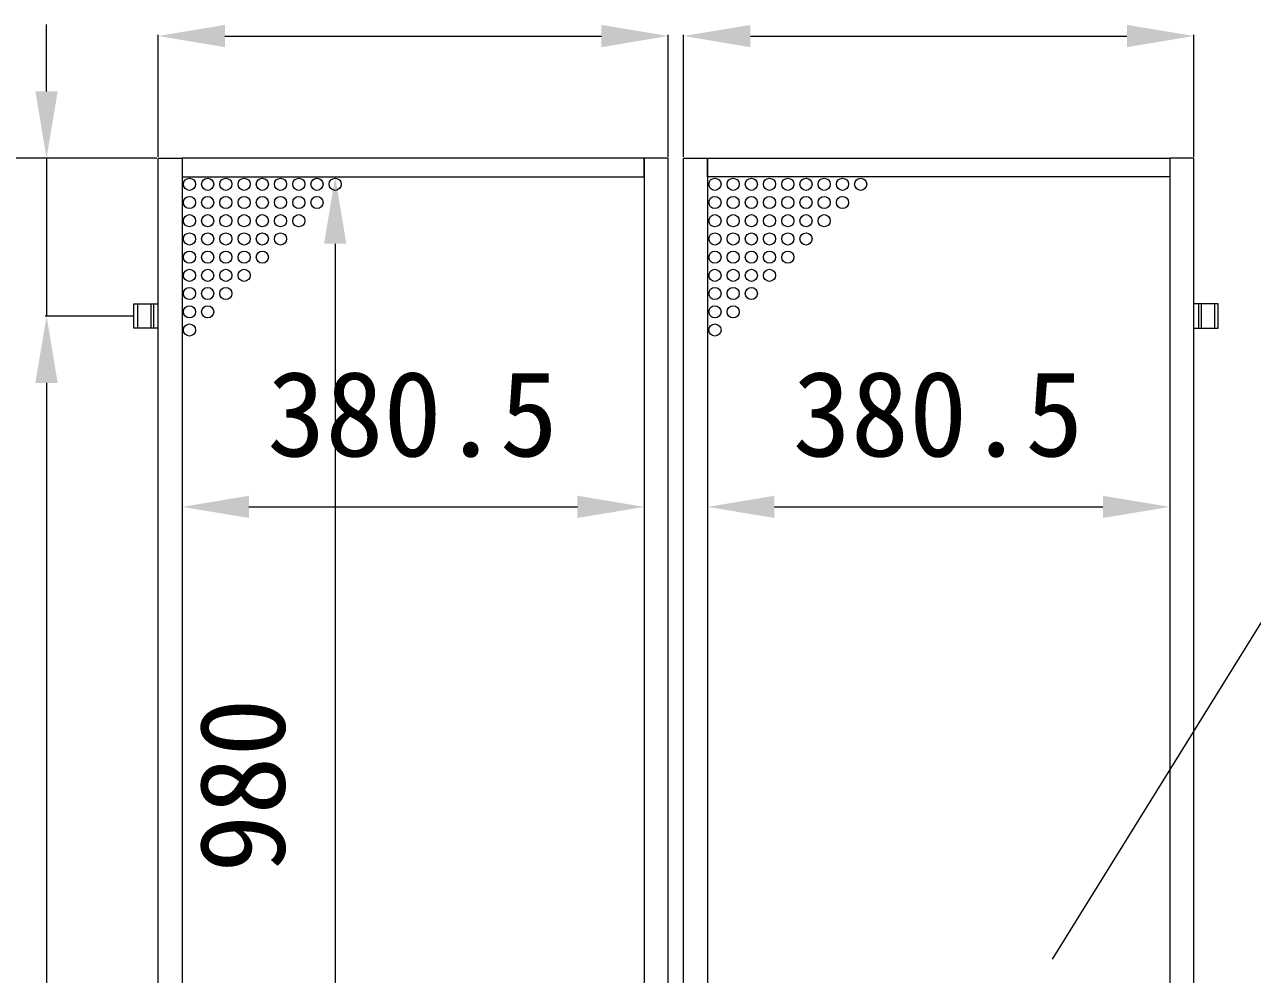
# Model space of a CAD drawing. Units: millimetres, scale not verified. Extents: x -13484 to 18716, y -23100 to 23100.
# Drawn here: x 15314 to 16932, y 11982 to 13234 of the extents above; entities that cross this region are included whole.
import ezdxf
from ezdxf.enums import TextEntityAlignment as Align

# ---------------------------------------------------------------- set-up
doc = ezdxf.new("R2010")
doc.units = ezdxf.units.MM
doc.header["$LTSCALE"] = 150
doc.linetypes.add('DASHED1', pattern=[1.8, 1.2, -0.6])
for name, color, linetype, lineweight in [('0-2_ACCG-3018', 7, 'Continuous', 18), ('0-B_寸法', 3, 'Continuous', 18), ('1-9_標準ﾊﾟﾈﾙ', 7, 'Continuous', 18), ('1-B_文字', 7, 'Continuous', 18)]:
    doc.layers.add(name, color=color, linetype=linetype, lineweight=lineweight)
doc.styles.add('ＭＳ ゴシック', font='')
doc.styles.get('ＭＳ ゴシック').set_extended_font_data('MS Gothic')

msp = doc.modelspace()

# ---------------------------------------------------------------- linework, layer by layer
at = {"layer": '0-2_ACCG-3018'}
for centre in [(15531.7, 13023.1), (15555.7, 13023.1), (15579.7, 13023.1), (15603.7, 13023.1), (15627.7, 13023.1), (15651.7, 13023.1), (15675.7, 13023.1), (15699.7, 13023.1), (15723.7, 13023.1), (16224, 13023.1), (16248, 13023.1), (16272, 13023.1), (16296, 13023.1), (16320, 13023.1), (16344, 13023.1), (16368, 13023.1), (16392, 13023.1), (16416, 13023.1), (15531.7, 12999.1), (15555.7, 12999.1), (15579.7, 12999.1), (15603.7, 12999.1), (15627.7, 12999.1), (15651.7, 12999.1), (15675.7, 12999.1), (15699.7, 12999.1), (16224, 12999.1), (16248, 12999.1), (16272, 12999.1), (16296, 12999.1), (16320, 12999.1), (16344, 12999.1), (16368, 12999.1), (16392, 12999.1), (15531.7, 12975.1), (15555.7, 12975.1), (15579.7, 12975.1), (15603.7, 12975.1), (15627.7, 12975.1), (15651.7, 12975.1), (15675.7, 12975.1), (16224, 12975.1), (16248, 12975.1), (16272, 12975.1), (16296, 12975.1), (16320, 12975.1), (16344, 12975.1), (16368, 12975.1), (15531.7, 12951.1), (15555.7, 12951.1), (15579.7, 12951.1), (15603.7, 12951.1), (15627.7, 12951.1), (15651.7, 12951.1), (16224, 12951.1), (16248, 12951.1), (16272, 12951.1), (16296, 12951.1), (16320, 12951.1), (16344, 12951.1), (15531.7, 12927.1), (15555.7, 12927.1), (15579.7, 12927.1), (15603.7, 12927.1), (15627.7, 12927.1), (16224, 12927.1), (16248, 12927.1), (16272, 12927.1), (16296, 12927.1), (16320, 12927.1), (15531.7, 12903.1), (15555.7, 12903.1), (15579.7, 12903.1), (15603.7, 12903.1), (16224, 12903.1), (16248, 12903.1), (16272, 12903.1), (16296, 12903.1), (15531.7, 12879.1), (15555.7, 12879.1), (15579.7, 12879.1), (16224, 12879.1), (16248, 12879.1), (16272, 12879.1), (15531.7, 12855.1), (15555.7, 12855.1), (16224, 12855.1), (16248, 12855.1), (15531.7, 12831.1), (16224, 12831.1)]:
    msp.add_circle(centre, 8, dxfattribs=at)
at = {"layer": '0-B_寸法'}
for p, q in [((15343.4, 13145.5), (15343.4, 13233.5)), ((15490.5, 13059.1), (15490.5, 13220)), ((15578.5, 13218.4), (16074.5, 13218.4)), ((16162.5, 13059.1), (16162.5, 13220)), ((16182.8, 13059.1), (16182.8, 13220)), ((16270.8, 13218.4), (16766.8, 13218.4)), ((16854.8, 13059.1), (16854.8, 13220)), ((15488.9, 13057.5), (15088.8, 13057.5)), ((15488.9, 13057.5), (15341.8, 13057.5)), ((15343.4, 13057.5), (15343.4, 12849.5)), ((15522.1, 13031.1), (15522.1, 12596.5)), ((15523.7, 13032.7), (15725.3, 13032.7)), ((16130.9, 13031.1), (16130.9, 12596.5)), ((16214.4, 13031.1), (16214.4, 12596.5)), ((16823.2, 13031.1), (16823.2, 12596.5)), ((15723.7, 12944.7), (15723.7, 11552.7)), ((15456.9, 12849.5), (15341.8, 12849.5)), ((15456.9, 12849.5), (15341.8, 12849.5)), ((15343.4, 12761.5), (15343.4, 12673.5)), ((15343.4, 12761.5), (15343.4, 10743.1)), ((15610.1, 12598.1), (16042.9, 12598.1)), ((16302.4, 12598.1), (16735.2, 12598.1))]:
    msp.add_line(p, q, dxfattribs=at)
at = {"layer": '0-B_寸法', "color": 91}
for points in [[(15578.5, 13233.1), (15490.5, 13218.4), (15578.5, 13203.7)], [(16074.5, 13233.1), (16162.5, 13218.4), (16074.5, 13203.7)], [(16270.8, 13233.1), (16182.8, 13218.4), (16270.8, 13203.7)], [(16766.8, 13233.1), (16854.8, 13218.4), (16766.8, 13203.7)], [(15328.7, 13145.5), (15343.4, 13057.5), (15358.1, 13145.5)], [(15709, 12944.7), (15723.7, 13032.7), (15738.4, 12944.7)], [(15328.7, 12761.5), (15343.4, 12849.5), (15358.1, 12761.5)], [(15328.7, 12761.5), (15343.4, 12849.5), (15358.1, 12761.5)], [(15610.1, 12612.8), (15522.1, 12598.1), (15610.1, 12583.5)], [(16042.9, 12612.8), (16130.9, 12598.1), (16042.9, 12583.5)], [(16302.4, 12612.8), (16214.4, 12598.1), (16302.4, 12583.5)], [(16735.2, 12612.8), (16823.2, 12598.1), (16735.2, 12583.5)]]:
    msp.add_solid(points, dxfattribs=at)
at = {"layer": '1-9_標準ﾊﾟﾈﾙ', "linetype": 'DASHED1'}
for p, q in [((15463.3, 12865.5), (15463.3, 12833.5)), ((15480.9, 12865.5), (15480.9, 12833.5)), ((16864.4, 12865.5), (16864.4, 12833.5)), ((16882, 12865.5), (16882, 12833.5))]:
    msp.add_line(p, q, dxfattribs=at)
at = {"layer": '1-9_標準ﾊﾟﾈﾙ'}
for p, q in [((15484.4, 12865.5), (15484.4, 12833.5)), ((16860.9, 12865.5), (16860.9, 12833.5))]:
    msp.add_line(p, q, dxfattribs=at)
for points in [[(15490.5, 13057.5), (15522.1, 13057.5), (15522.1, 8252.7), (15490.5, 8252.7)], [(16130.9, 13057.5), (15522.1, 13057.5), (15522.1, 13032.7), (16130.9, 13032.7)], [(16162.5, 13057.5), (16130.9, 13057.5), (16130.9, 8252.7), (16162.5, 8252.7)], [(16182.8, 13057.5), (16214.4, 13057.5), (16214.4, 8252.7), (16182.8, 8252.7)], [(16214.4, 13057.5), (16823.2, 13057.5), (16823.2, 13032.7), (16214.4, 13032.7)], [(16854.8, 13057.5), (16823.2, 13057.5), (16823.2, 8252.7), (16854.8, 8252.7)]]:
    msp.add_lwpolyline(points, close=True, dxfattribs=at)
for points in [[(15490.5, 12833.5), (15458.5, 12833.5), (15458.5, 12865.5), (15490.5, 12865.5)], [(16854.8, 12833.5), (16886.8, 12833.5), (16886.8, 12865.5), (16854.8, 12865.5)]]:
    msp.add_lwpolyline(points, dxfattribs=at)
at = {"layer": '1-B_文字'}
msp.add_line((16668.7, 12002.3), (16978, 12500.8), dxfattribs=at)

# ---------------------------------------------------------------- texts
at = {"layer": '0-B_寸法', "style": 'ＭＳ ゴシック'}
for p in [(15634.2, 12630.8), (16326.5, 12630.8)]:
    msp.add_text('380.5', height=112.6, dxfattribs=at).set_placement(p, align=Align.BOTTOM_LEFT)
msp.add_text('980', height=112.6, rotation=90, dxfattribs=at).set_placement((15691, 12116.1), align=Align.BOTTOM_LEFT)

doc.saveas('drawing.dxf')
